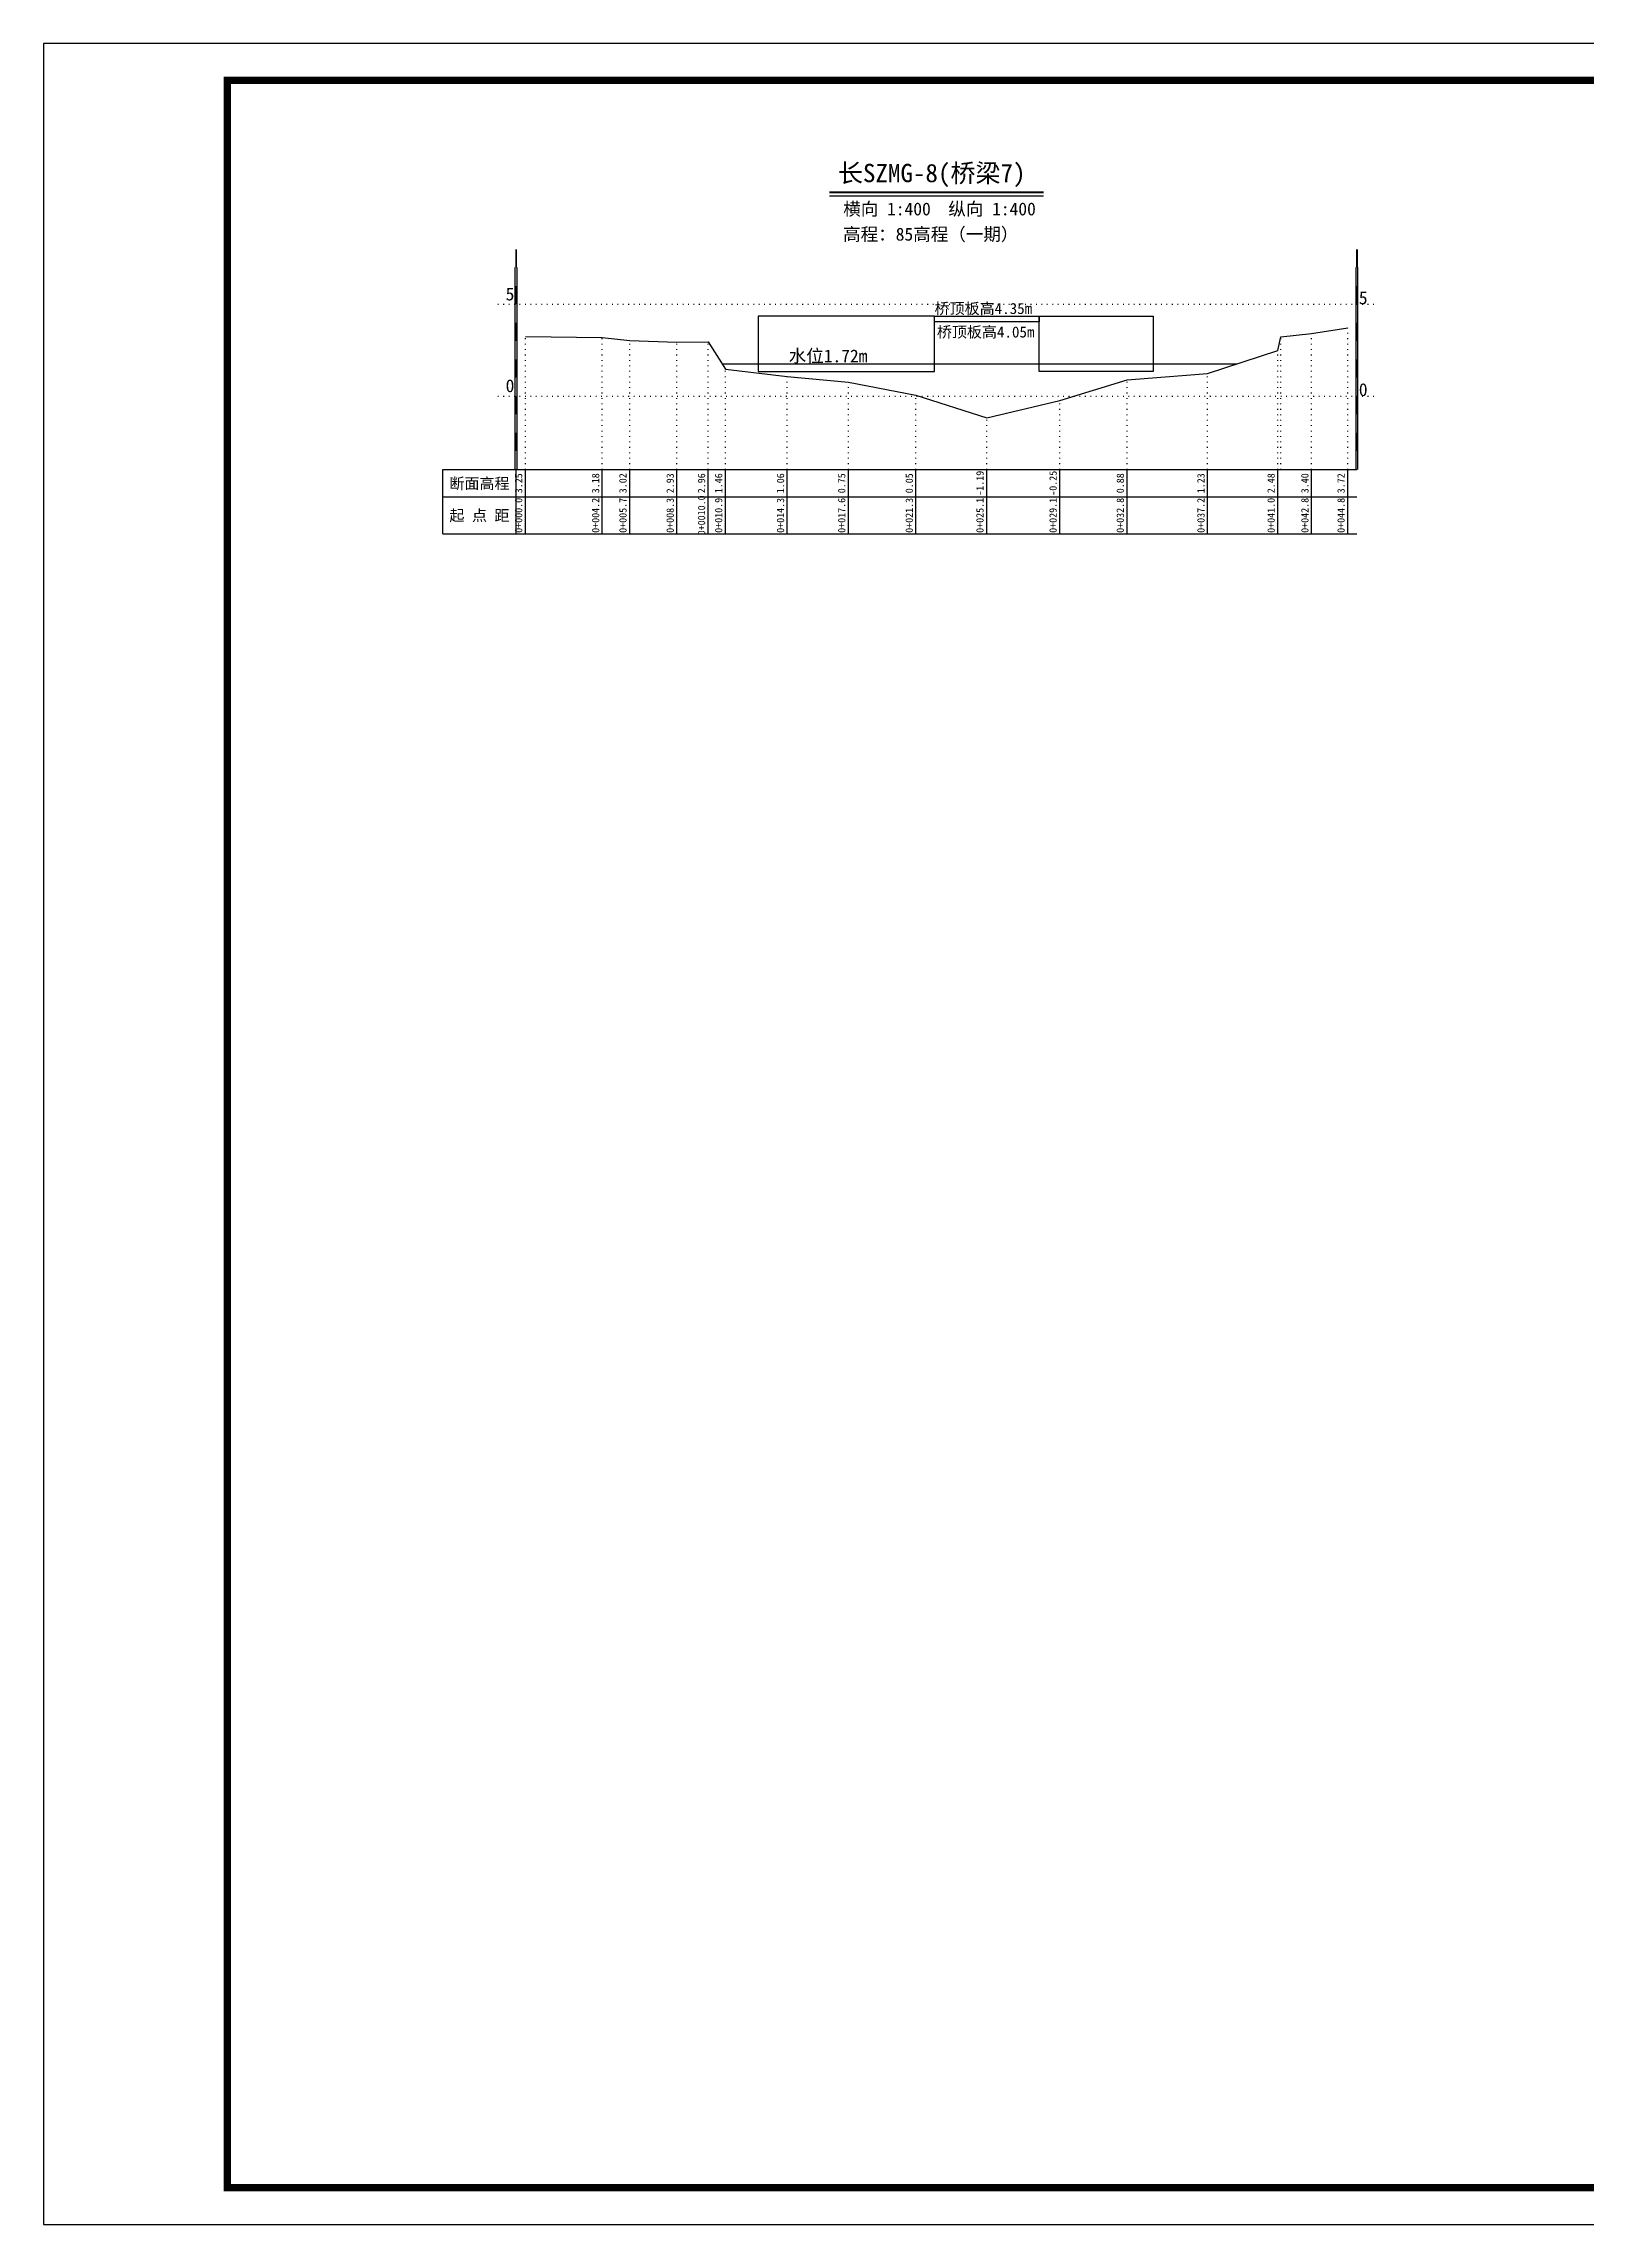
# Model space of a CAD drawing. Header units: millimetres. Extents: x 519117 to 520888, y 3371934 to 3372231.
# Drawn here: x 520467.6 to 520677.6, y 3371934.4 to 3372231.4 of the extents above; entities that cross this region are included whole.
import ezdxf
from ezdxf.enums import TextEntityAlignment as Align

# ---------------------------------------------------------------- set-up
doc = ezdxf.new("R2010")
doc.units = ezdxf.units.MM
doc.header["$LTSCALE"] = 0.4
doc.header["$MEASUREMENT"] = 0
doc.linetypes.add('X4', pattern=[1.6, 0, -1.6])
for name, color, linetype in [('DMX', 1, 'Continuous'), ('zdm1', 5, 'Continuous'), ('ZDMT5', 3, 'Continuous'), ('图框', 7, 'Continuous'), ('断面名称', 5, 'Continuous'), ('桥梁', 7, 'Continuous'), ('比例尺', 3, 'Continuous'), ('水位', 7, 'Continuous')]:
    doc.layers.add(name, color=color, linetype=linetype)
doc.styles.add('HDM', font='fangsong_GB2312.ttf')

msp = doc.modelspace()

# ---------------------------------------------------------------- linework, layer by layer
at = {"layer": 'DMX', "linetype": 'Continuous', "flags": 128}
msp.add_lwpolyline([(520533.15, 3372191.51), (520543.62, 3372191.34), (520547.35, 3372190.94), (520553.77, 3372190.71), (520558.05, 3372190.79), (520560.37, 3372187.04), (520568.8, 3372186.04), (520577.12, 3372185.26), (520586.32, 3372183.51), (520595.95, 3372180.41), (520605.9, 3372182.76), (520615.05, 3372185.59), (520626.02, 3372186.46), (520635.57, 3372189.59), (520636, 3372191.44), (520640.17, 3372191.89), (520645.1, 3372192.69)], dxfattribs=at)
at = {"layer": 'zdm1', "linetype": 'Continuous'}
for p, q in [((520531.77, 3372173.39), (520531.77, 3372200.89)), ((520532.02, 3372173.39), (520532.02, 3372200.89)), ((520646.22, 3372173.39), (520646.22, 3372200.89)), ((520646.47, 3372173.39), (520646.47, 3372200.89)), ((520521.9, 3372173.39), (520533.15, 3372173.39)), ((520521.9, 3372164.64), (520521.9, 3372173.39)), ((520531.9, 3372164.64), (520531.9, 3372173.39)), ((520533.15, 3372173.39), (520646.35, 3372173.39)), ((520521.9, 3372169.64), (520646.35, 3372169.64)), ((520521.9, 3372164.64), (520646.35, 3372164.64))]:
    msp.add_line(p, q, dxfattribs=at)
at = {"layer": 'zdm1', "linetype": 'X4'}
for p, q in [((520529.4, 3372195.89), (520648.85, 3372195.89)), ((520529.4, 3372183.39), (520648.85, 3372183.39))]:
    msp.add_line(p, q, dxfattribs=at)
at = {"layer": 'zdm1', "linetype": 'Continuous', "flags": 128}
for points in [[(520531.9, 3372200.89, 0.25, 0.25, 0), (520531.9, 3372203.39, 0.25, 0.25, 0)], [(520646.35, 3372200.89, 0.25, 0.25, 0), (520646.35, 3372203.39, 0.25, 0.25, 0)], [(520531.9, 3372195.89, 0.25, 0.25, 0), (520531.9, 3372198.39, 0.25, 0.25, 0)], [(520646.35, 3372195.89, 0.25, 0.25, 0), (520646.35, 3372198.39, 0.25, 0.25, 0)], [(520531.9, 3372190.89, 0.25, 0.25, 0), (520531.9, 3372193.39, 0.25, 0.25, 0)], [(520646.35, 3372190.89, 0.25, 0.25, 0), (520646.35, 3372193.39, 0.25, 0.25, 0)], [(520531.9, 3372185.89, 0.25, 0.25, 0), (520531.9, 3372188.39, 0.25, 0.25, 0)], [(520646.35, 3372185.89, 0.25, 0.25, 0), (520646.35, 3372188.39, 0.25, 0.25, 0)], [(520531.9, 3372180.89, 0.25, 0.25, 0), (520531.9, 3372183.39, 0.25, 0.25, 0)], [(520646.35, 3372180.89, 0.25, 0.25, 0), (520646.35, 3372183.39, 0.25, 0.25, 0)], [(520531.9, 3372175.89, 0.25, 0.25, 0), (520531.9, 3372178.39, 0.25, 0.25, 0)], [(520646.35, 3372175.89, 0.25, 0.25, 0), (520646.35, 3372178.39, 0.25, 0.25, 0)]]:
    msp.add_lwpolyline(points, format="xyseb", dxfattribs=at)
at = {"layer": 'ZDMT5', "linetype": 'X4'}
for p, q in [((520533.15, 3372173.39), (520533.15, 3372191.51)), ((520640.17, 3372173.39), (520640.17, 3372191.89)), ((520645.1, 3372173.39), (520645.1, 3372192.69)), ((520543.62, 3372173.39), (520543.62, 3372191.34)), ((520547.35, 3372173.39), (520547.35, 3372190.94)), ((520553.77, 3372173.39), (520553.77, 3372190.71)), ((520558.05, 3372173.39), (520558.05, 3372190.79)), ((520635.57, 3372173.39), (520635.57, 3372189.59)), ((520636, 3372173.39), (520636, 3372191.44)), ((520560.37, 3372173.39), (520560.37, 3372187.04)), ((520568.8, 3372173.39), (520568.8, 3372186.04)), ((520615.05, 3372173.39), (520615.05, 3372185.59)), ((520626.02, 3372173.39), (520626.02, 3372186.46)), ((520577.12, 3372173.39), (520577.12, 3372185.26)), ((520586.32, 3372173.39), (520586.32, 3372183.51)), ((520605.9, 3372173.39), (520605.9, 3372182.76)), ((520595.95, 3372173.39), (520595.95, 3372180.41))]:
    msp.add_line(p, q, dxfattribs=at)
at = {"layer": 'ZDMT5', "linetype": 'Continuous'}
for p, q in [((520533.15, 3372164.64), (520533.15, 3372173.39)), ((520543.62, 3372164.64), (520543.62, 3372173.39)), ((520547.35, 3372164.64), (520547.35, 3372173.39)), ((520553.77, 3372164.64), (520553.77, 3372173.39)), ((520558.05, 3372164.64), (520558.05, 3372173.39)), ((520560.37, 3372164.64), (520560.37, 3372173.39)), ((520568.8, 3372164.64), (520568.8, 3372173.39)), ((520577.12, 3372164.64), (520577.12, 3372173.39)), ((520586.32, 3372164.64), (520586.32, 3372173.39)), ((520595.95, 3372164.64), (520595.95, 3372173.39)), ((520605.9, 3372164.64), (520605.9, 3372173.39)), ((520615.05, 3372164.64), (520615.05, 3372173.39)), ((520626.02, 3372164.64), (520626.02, 3372173.39)), ((520635.57, 3372164.64), (520635.57, 3372173.39)), ((520640.17, 3372164.64), (520640.17, 3372173.39)), ((520645.1, 3372164.64), (520645.1, 3372173.39))]:
    msp.add_line(p, q, dxfattribs=at)
at = {"layer": '图框', "flags": 128}
msp.add_lwpolyline([(520467.57, 3371934.39), (520887.57, 3371934.39), (520887.57, 3372231.39), (520467.57, 3372231.39)], close=True, dxfattribs=at)
at = {"layer": '图框', "const_width": 1, "flags": 128}
msp.add_lwpolyline([(520492.57, 3371939.39), (520882.57, 3371939.39), (520882.57, 3372226.39), (520492.57, 3372226.39)], close=True, dxfattribs=at)
at = {"layer": '桥梁', "linetype": 'Continuous', "flags": 128}
for points in [[(520564.84, 3372186.75), (520588.84, 3372186.75), (520588.84, 3372194.25), (520564.84, 3372194.25)], [(520588.84, 3372194.25), (520603.09, 3372194.25), (520603.09, 3372193.5), (520588.84, 3372193.5)], [(520603.09, 3372194.25), (520618.59, 3372194.25), (520618.59, 3372186.75), (520603.09, 3372186.75)]]:
    msp.add_lwpolyline(points, close=True, dxfattribs=at)
at = {"layer": '比例尺', "color": 3, "linetype": 'Continuous', "lineweight": 40}
msp.add_line((520574.56, 3372211.14), (520603.69, 3372211.14), dxfattribs=at)
at = {"layer": '比例尺', "color": 3, "linetype": 'Continuous'}
msp.add_line((520574.56, 3372210.64), (520603.69, 3372210.64), dxfattribs=at)
at = {"layer": '水位', "color": 6, "linetype": 'Continuous', "flags": 128}
msp.add_lwpolyline([(520559.93, 3372187.76), (520629.99, 3372187.76)], dxfattribs=at)

# ---------------------------------------------------------------- texts
at = {"layer": 'zdm1', "linetype": 'Continuous', "style": 'HDM'}
for s, p in [('5', (520531.65, 3372195.89)), ('0', (520531.65, 3372183.39))]:
    msp.add_text(s, height=1.75, dxfattribs=at).set_placement(p, align=Align.BOTTOM_RIGHT)
for s, p in [('5', (520646.6, 3372195.89)), ('0', (520646.6, 3372183.39))]:
    msp.add_text(s, height=1.75, dxfattribs=at).set_placement(p)
for s, p in [('断面高程', (520526.9, 3372171.51)), ('起 点 距', (520526.9, 3372167.14))]:
    msp.add_text(s, height=1.5, dxfattribs=at).set_placement(p, align=Align.MIDDLE)
at = {"layer": 'ZDMT5', "linetype": 'Continuous', "style": 'HDM'}
for s, p in [('3.25', (520533.02, 3372171.51)), ('3.18', (520543.5, 3372171.51)), ('3.02', (520547.22, 3372171.51)), ('2.93', (520553.65, 3372171.51)), ('2.96', (520557.92, 3372171.51)), ('1.46', (520560.25, 3372171.51)), ('1.06', (520568.67, 3372171.51)), ('0.75', (520577, 3372171.51)), ('0.05', (520586.2, 3372171.51)), ('-1.19', (520595.82, 3372171.51)), ('-0.25', (520605.77, 3372171.51)), ('0.88', (520614.92, 3372171.51)), ('1.23', (520625.9, 3372171.51)), ('2.48', (520635.45, 3372171.51)), ('3.40', (520640.05, 3372171.51)), ('3.72', (520644.97, 3372171.51)), ('0+000.0', (520533.02, 3372167.14)), ('0+004.2', (520543.5, 3372167.14)), ('0+005.7', (520547.22, 3372167.14)), ('0+008.3', (520553.65, 3372167.14)), ('0+0010.0', (520557.92, 3372167.14)), ('0+010.9', (520560.25, 3372167.14)), ('0+014.3', (520568.67, 3372167.14)), ('0+017.6', (520577, 3372167.14)), ('0+021.3', (520586.2, 3372167.14)), ('0+025.1', (520595.82, 3372167.14)), ('0+029.1', (520605.77, 3372167.14)), ('0+032.8', (520614.92, 3372167.14)), ('0+037.2', (520625.9, 3372167.14)), ('0+041.0', (520635.45, 3372167.14)), ('0+042.8', (520640.05, 3372167.14)), ('0+044.8', (520644.97, 3372167.14))]:
    msp.add_text(s, height=1, rotation=90, dxfattribs=at).set_placement(p, align=Align.BOTTOM_CENTER)
at = {"layer": '断面名称', "color": 5, "linetype": 'Continuous', "style": 'HDM'}
msp.add_text('长SZMG-8(桥梁7)', height=2.5, dxfattribs=at).set_placement((520588.46, 3372213.61), align=Align.MIDDLE)
at = {"layer": '桥梁', "color": 11, "linetype": 'Continuous', "style": 'HDM'}
for s, p in [('桥顶板高4.35m', (520595.49, 3372195.34)), ('桥顶板高4.05m', (520595.8, 3372192.14))]:
    msp.add_text(s, height=1.5, dxfattribs=at).set_placement(p, align=Align.MIDDLE)
at = {"layer": '比例尺', "color": 3, "linetype": 'Continuous', "style": 'HDM'}
for s, p in [('横向 1:400  纵向 1:400', (520602.63, 3372207.47)), ('高程：85高程（一期）', (520600.26, 3372204.03))]:
    msp.add_text(s, height=1.75, dxfattribs=at).set_placement(p, align=Align.BOTTOM_RIGHT)
at = {"layer": '水位', "color": 6, "linetype": 'Continuous', "style": 'HDM'}
msp.add_text('水位1.72m', height=1.75, dxfattribs=at).set_placement((520574.35, 3372188.89), align=Align.MIDDLE)

doc.saveas('drawing.dxf')
